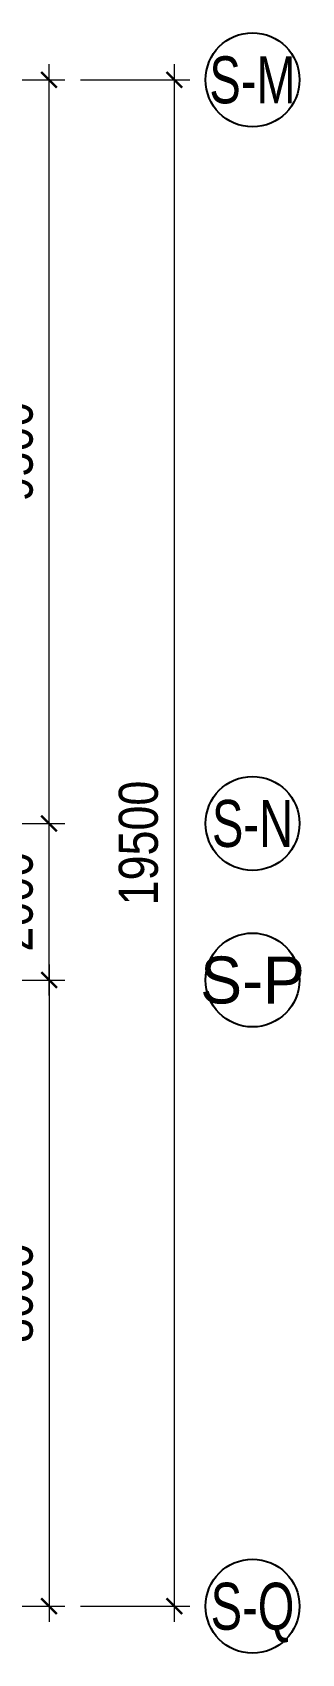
# Model space of a CAD drawing. Header units: millimetres. Extents: x 489377 to 1074388, y -818569 to -310551.
# Drawn here: x 877374 to 880813, y -799827 to -779116 of the extents above; entities that cross this region are included whole.
import ezdxf
from ezdxf.enums import TextEntityAlignment as Align

# ---------------------------------------------------------------- set-up
doc = ezdxf.new("R2010")
doc.units = ezdxf.units.MM
doc.header["$LTSCALE"] = 100
doc.header["$PDMODE"] = 32
doc.header["$PDSIZE"] = 2.5
doc.layers.add('ccu12-Tencaukien', color=9, linetype='Continuous', lineweight=15)
doc.layers.add('KT-Dim', color=8, linetype='Continuous')
doc.layers.add('Xref_ST_MBDV Cot vach 30.7.2022|Xref_ST_MBDV Cot vach 30.7.2022|Xref_ST_MBDV Cot vach 30.7.2022|Xref_ST_MBDV Cot vach 30.7.2022|A-GRID-SYM', color=50, linetype='Continuous')
doc.styles.add('Arial Narrow', font='ARIALN.TTF')
doc.styles.add('HBA-Text', font='GOTHIC.TTF')
doc.dimstyles.new('ccu12-200', dxfattribs={"dimscale": 200, "dimtxt": 2.5, "dimasz": 1, "dimexe": 1, "dimexo": 2, "dimgap": 1, "dimtad": 1, "dimdec": 0, "dimdsep": 46, "dimtxsty": 'Arial Narrow', "dimblk": 'ARCHTICK', "dimcen": -1, "dimdle": 1, "dimclrd": 256, "dimclre": 256, "dimclrt": 3, "dimadec": 0, "dimazin": 2, "dimtfac": 0.1, "dimtdec": 0, "dimtmove": 0, "dimatfit": 1, "dimldrblk": 'ARCHTICK', "dimfxl": 0, "dimtvp": 0.833333, "dimtolj": 1, "dimtzin": 12, "dimarcsym": 0})

# ---------------------------------------------------------------- blocks, each defined once
blk = doc.blocks.new('GRID-SYM-flat-83')
at = {"layer": 'Xref_ST_MBDV Cot vach 30.7.2022|Xref_ST_MBDV Cot vach 30.7.2022|Xref_ST_MBDV Cot vach 30.7.2022|Xref_ST_MBDV Cot vach 30.7.2022|A-GRID-SYM'}
blk.add_ellipse((0, 0, 0), major_axis=(-900, 5), ratio=1, dxfattribs=at)
at = {"layer": 'Xref_ST_MBDV Cot vach 30.7.2022|Xref_ST_MBDV Cot vach 30.7.2022|Xref_ST_MBDV Cot vach 30.7.2022|Xref_ST_MBDV Cot vach 30.7.2022|A-GRID-SYM', "style": 'HBA-Text'}
blk.add_attdef('GRID', text='', height=900, rotation=359.6303, dxfattribs=at).set_placement((0, 0, 0), align=Align.MIDDLE_CENTER)
blk = doc.blocks.new('GRID-SYM-flat-84')
at = {"layer": 'Xref_ST_MBDV Cot vach 30.7.2022|Xref_ST_MBDV Cot vach 30.7.2022|Xref_ST_MBDV Cot vach 30.7.2022|Xref_ST_MBDV Cot vach 30.7.2022|A-GRID-SYM'}
blk.add_ellipse((0, 0, 0), major_axis=(-900, 5), ratio=1, dxfattribs=at)
at = {"layer": 'Xref_ST_MBDV Cot vach 30.7.2022|Xref_ST_MBDV Cot vach 30.7.2022|Xref_ST_MBDV Cot vach 30.7.2022|Xref_ST_MBDV Cot vach 30.7.2022|A-GRID-SYM', "style": 'HBA-Text'}
blk.add_attdef('GRID', text='', height=900, rotation=359.6303, dxfattribs=at).set_placement((0, 0, 0), align=Align.MIDDLE_CENTER)
blk = doc.blocks.new('GRID-SYM-flat-85')
at = {"layer": 'Xref_ST_MBDV Cot vach 30.7.2022|Xref_ST_MBDV Cot vach 30.7.2022|Xref_ST_MBDV Cot vach 30.7.2022|Xref_ST_MBDV Cot vach 30.7.2022|A-GRID-SYM'}
blk.add_ellipse((0, 0, 0), major_axis=(-900, 5), ratio=1, dxfattribs=at)
at = {"layer": 'Xref_ST_MBDV Cot vach 30.7.2022|Xref_ST_MBDV Cot vach 30.7.2022|Xref_ST_MBDV Cot vach 30.7.2022|Xref_ST_MBDV Cot vach 30.7.2022|A-GRID-SYM', "style": 'HBA-Text'}
blk.add_attdef('GRID', text='', height=900, rotation=359.6303, dxfattribs=at).set_placement((0, 0, 0), align=Align.MIDDLE_CENTER)
blk = doc.blocks.new('GRID-SYM-flat-86')
at = {"layer": 'Xref_ST_MBDV Cot vach 30.7.2022|Xref_ST_MBDV Cot vach 30.7.2022|Xref_ST_MBDV Cot vach 30.7.2022|Xref_ST_MBDV Cot vach 30.7.2022|A-GRID-SYM'}
blk.add_ellipse((0, 0, 0), major_axis=(-900, 5), ratio=1, dxfattribs=at)
at = {"layer": 'Xref_ST_MBDV Cot vach 30.7.2022|Xref_ST_MBDV Cot vach 30.7.2022|Xref_ST_MBDV Cot vach 30.7.2022|Xref_ST_MBDV Cot vach 30.7.2022|A-GRID-SYM', "style": 'HBA-Text'}
blk.add_attdef('GRID', text='', height=900, rotation=359.6303, dxfattribs=at).set_placement((0, 0, 0), align=Align.MIDDLE_CENTER)
blk = doc.blocks.new('_ARCHTICK')
at = {"color": 0, "linetype": 'ByBlock', "const_width": 0.15}
blk.add_lwpolyline([(-0.5, -0.5), (0.5, 0.5)], dxfattribs=at)
blk = doc.blocks.new('*D129')
at = {"layer": 'Defpoints', "color": 0, "transparency": 16777216}
for p in [(1337709, -503911), (1337709, -523411), (1339309, -523411)]:
    blk.add_point(p, dxfattribs=at)
at = {"layer": 'KT-Dim', "lineweight": -2, "transparency": 16777216}
for p, q in [((1339309, -503711), (1339309, -523611)), ((1338109, -503911), (1339509, -503911)), ((1338109, -523411), (1339509, -523411))]:
    blk.add_line(p, q, dxfattribs=at)
at = {"layer": 'KT-Dim', "lineweight": -2, "transparency": 16777216, "xscale": 200, "yscale": 200, "zscale": 200}
for p, rotation in [((1339309, -503911), 90), ((1339309, -523411), 270)]:
    blk.add_blockref('_ARCHTICK', p, dxfattribs=dict(at, rotation=rotation))
at = {"layer": 'KT-Dim', "color": 3, "transparency": 16777216, "insert": (1338853, -513661), "char_height": 500, "attachment_point": 5, "rotation": 90, "style": 'Arial Narrow'}
blk.add_mtext('\\A1;19500', dxfattribs=at)
blk = doc.blocks.new('*D130')
at = {"layer": 'Defpoints', "color": 0, "transparency": 16777216}
for p in [(1336109, -515411), (1336109, -523411), (1337709, -523411)]:
    blk.add_point(p, dxfattribs=at)
at = {"layer": 'KT-Dim', "lineweight": -2, "transparency": 16777216}
for p, q in [((1337709, -515211), (1337709, -523611)), ((1336509, -515411), (1337909, -515411)), ((1336509, -523411), (1337909, -523411))]:
    blk.add_line(p, q, dxfattribs=at)
at = {"layer": 'KT-Dim', "lineweight": -2, "transparency": 16777216, "xscale": 200, "yscale": 200, "zscale": 200}
for p, rotation in [((1337709, -515411), 90), ((1337709, -523411), 270)]:
    blk.add_blockref('_ARCHTICK', p, dxfattribs=dict(at, rotation=rotation))
at = {"layer": 'KT-Dim', "color": 3, "transparency": 16777216, "insert": (1337253, -519411), "char_height": 500, "attachment_point": 5, "rotation": 90, "style": 'Arial Narrow'}
blk.add_mtext('\\A1;8000', dxfattribs=at)
blk = doc.blocks.new('*D131')
at = {"layer": 'Defpoints', "color": 0, "transparency": 16777216}
for p in [(1336109, -513411), (1337709, -513411), (1336109, -515411)]:
    blk.add_point(p, dxfattribs=at)
at = {"layer": 'KT-Dim', "lineweight": -2, "transparency": 16777216}
for p, q in [((1337709, -515611), (1337709, -513211)), ((1336509, -513411), (1337909, -513411)), ((1336509, -515411), (1337909, -515411))]:
    blk.add_line(p, q, dxfattribs=at)
at = {"layer": 'KT-Dim', "lineweight": -2, "transparency": 16777216, "xscale": 200, "yscale": 200, "zscale": 200}
for p, rotation in [((1337709, -513411), 90), ((1337709, -515411), 270)]:
    blk.add_blockref('_ARCHTICK', p, dxfattribs=dict(at, rotation=rotation))
at = {"layer": 'KT-Dim', "color": 3, "transparency": 16777216, "insert": (1337253, -514411), "char_height": 500, "attachment_point": 5, "rotation": 90, "style": 'Arial Narrow'}
blk.add_mtext('\\A1;2000', dxfattribs=at)
blk = doc.blocks.new('*D132')
at = {"layer": 'Defpoints', "color": 0, "transparency": 16777216}
for p in [(1336109, -503911), (1337709, -503911), (1336109, -513411)]:
    blk.add_point(p, dxfattribs=at)
at = {"layer": 'KT-Dim', "lineweight": -2, "transparency": 16777216}
for p, q in [((1337709, -513611), (1337709, -503711)), ((1336509, -503911), (1337909, -503911)), ((1336509, -513411), (1337909, -513411))]:
    blk.add_line(p, q, dxfattribs=at)
at = {"layer": 'KT-Dim', "lineweight": -2, "transparency": 16777216, "xscale": 200, "yscale": 200, "zscale": 200}
for p, rotation in [((1337709, -503911), 90), ((1337709, -513411), 270)]:
    blk.add_blockref('_ARCHTICK', p, dxfattribs=dict(at, rotation=rotation))
at = {"layer": 'KT-Dim', "color": 3, "transparency": 16777216, "insert": (1337253, -508661), "char_height": 500, "attachment_point": 5, "rotation": 90, "style": 'Arial Narrow'}
blk.add_mtext('\\A1;9500', dxfattribs=at)
blk = doc.blocks.new('Grid-ST-flat-3')
at = {"layer": 'KT-Dim'}
ref = blk.add_blockref('GRID-SYM-flat-83', (428766.4, -72696.5, 0.1), dxfattribs=dict(at, xscale=0.6666666666666665, yscale=0.6666666666666665, zscale=0.6666666666666665, rotation=0.325197994598278))
ref.add_attrib('GRID', 'S-M', dxfattribs={"layer": 'Xref_ST_MBDV Cot vach 30.7.2022|Xref_ST_MBDV Cot vach 30.7.2022|Xref_ST_MBDV Cot vach 30.7.2022|Xref_ST_MBDV Cot vach 30.7.2022|A-GRID-SYM', "height": 600, "style": 'HBA-Text', "width": 0.75}).set_placement((428766.4, -72696.5, 0.1), align=Align.MIDDLE_CENTER)
ref = blk.add_blockref('GRID-SYM-flat-84', (428766.4, -82196.5, 0.1), dxfattribs=dict(at, xscale=0.6666666666666665, yscale=0.6666666666666665, zscale=0.6666666666666665, rotation=0.325197994598278))
ref.add_attrib('GRID', 'S-N', dxfattribs={"layer": 'Xref_ST_MBDV Cot vach 30.7.2022|Xref_ST_MBDV Cot vach 30.7.2022|Xref_ST_MBDV Cot vach 30.7.2022|Xref_ST_MBDV Cot vach 30.7.2022|A-GRID-SYM', "height": 600, "style": 'HBA-Text', "width": 0.75}).set_placement((428766.4, -82196.5, 0.1), align=Align.MIDDLE_CENTER)
at = {"layer": 'KT-Dim', "xscale": 0.6666666666666665, "yscale": 0.6666666666666665, "zscale": 0.6666666666666665, "rotation": 0.325197994598278}
blk.add_blockref('GRID-SYM-flat-85', (428766.4, -84196.5, 0.1), dxfattribs=at).add_auto_attribs({'GRID': 'S-P'})
at = {"layer": 'KT-Dim'}
ref = blk.add_blockref('GRID-SYM-flat-86', (428766.4, -92196.5, 0.1), dxfattribs=dict(at, xscale=0.6666666666666665, yscale=0.6666666666666665, zscale=0.6666666666666665, rotation=0.325197994598278))
ref.add_attrib('GRID', 'S-Q', dxfattribs={"layer": 'Xref_ST_MBDV Cot vach 30.7.2022|Xref_ST_MBDV Cot vach 30.7.2022|Xref_ST_MBDV Cot vach 30.7.2022|Xref_ST_MBDV Cot vach 30.7.2022|A-GRID-SYM', "height": 600, "style": 'HBA-Text', "width": 0.75}).set_placement((428766.4, -92196.5, 0.1), align=Align.MIDDLE_CENTER)
for base, p1, p2, picture, middle in [((426166.4, -72696.3, 0.1), (424566.4, -82196.3, 0.1), (424566.4, -72696.3, 0.1), '*D132', (425711.1, -77446.3, 0.1)), ((427766.4, -92196.3, 0.1), (426166.4, -72696.3, 0.1), (426166.4, -92196.3, 0.1), '*D129', (427311.1, -82446.3, 0.1)), ((426166.4, -82196.3, 0.1), (424566.4, -84196.3, 0.1), (424566.4, -82196.3, 0.1), '*D131', (425711.1, -83196.3, 0.1)), ((426166.4, -92196.3, 0.1), (424566.4, -84196.3, 0.1), (424566.4, -92196.3, 0.1), '*D130', (425711.1, -88196.3, 0.1))]:
    dim = blk.add_linear_dim(base=base, p1=p1, p2=p2, angle=90, dimstyle='ccu12-200', dxfattribs=at)
    dim.commit()
    dim.dimension.update_dxf_attribs({"geometry": picture, "text_midpoint": middle, "insert": (-911542.2, 431214.7)})
blk = doc.blocks.new('220908_DWall Plan')
blk.add_blockref('Grid-ST-flat-3', (-415251.1, 99227.9, 0.1))

msp = doc.modelspace()

# ---------------------------------------------------------------- block references
at = {"layer": 'ccu12-Tencaukien'}
msp.add_blockref('220908_DWall Plan', (866671, -806253), dxfattribs=at)

doc.saveas('drawing.dxf')
